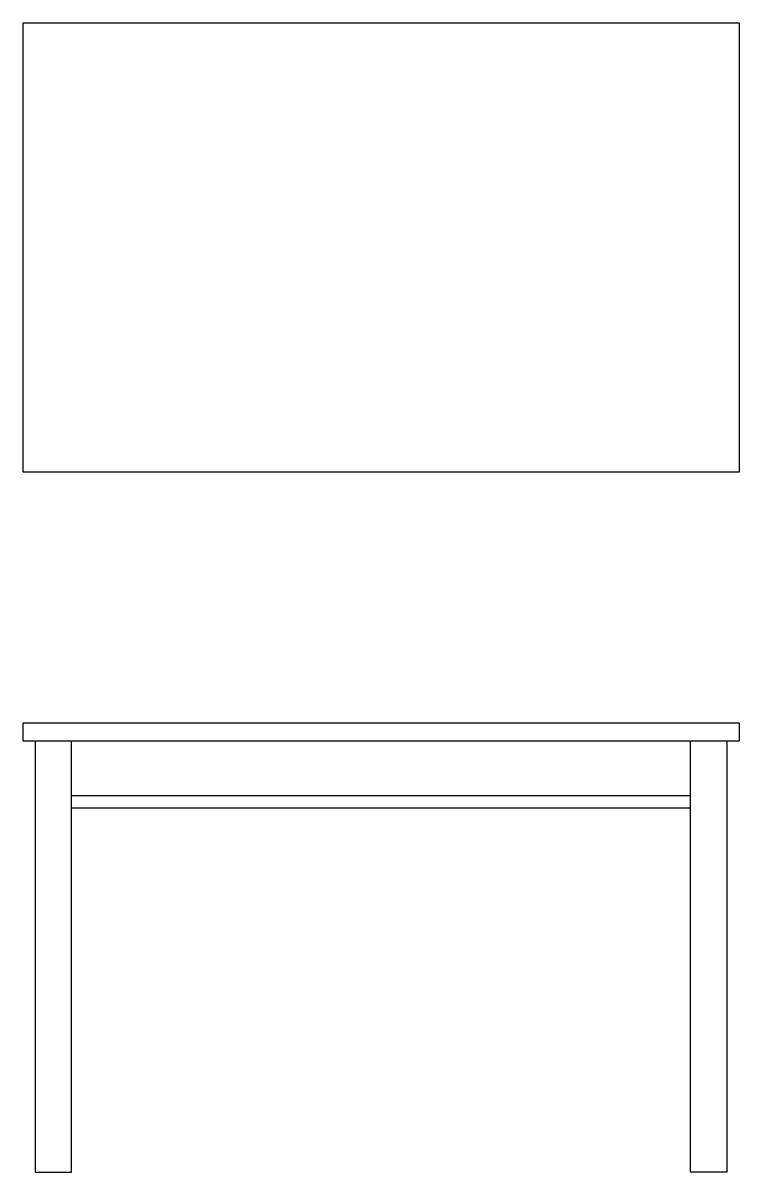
# Model space of a CAD drawing. Header units: millimetres. Extents: x 10689 to 18095, y 117 to 3257.
# Drawn here: x 10689 to 11869, y 1363 to 3257 of the extents above; entities that cross this region are included whole.
import ezdxf

# ---------------------------------------------------------------- set-up
doc = ezdxf.new("R2010")
doc.units = ezdxf.units.MM
doc.header["$MEASUREMENT"] = 0
doc.layers.get('0').update_dxf_attribs({"lineweight": 30})

msp = doc.modelspace()

# ---------------------------------------------------------------- linework, layer by layer
for points in [[(10688.9, 2516.8), (10688.9, 3256.8)], [(10688.9, 3256.8), (11868.9, 3256.8)], [(11868.9, 3256.8), (11868.9, 2516.8), (10688.9, 2516.8)], [(10688.9, 2103.4), (11868.9, 2103.4), (11868.9, 2073.4), (10688.9, 2073.4), (10688.9, 2103.4)], [(10709, 2073.4), (10709, 1363.4), (10769, 1363.4)], [(10769, 1363.4), (10769, 2073.4)], [(11848.8, 2073.4), (11848.8, 1363.4), (11788.8, 1363.4)], [(11788.8, 1363.4), (11788.8, 2073.4)], [(11788.8, 1983.4), (10769, 1983.4)], [(10769, 1963.4), (11788.8, 1963.4)]]:
    msp.add_lwpolyline(points)

doc.saveas('drawing.dxf')
